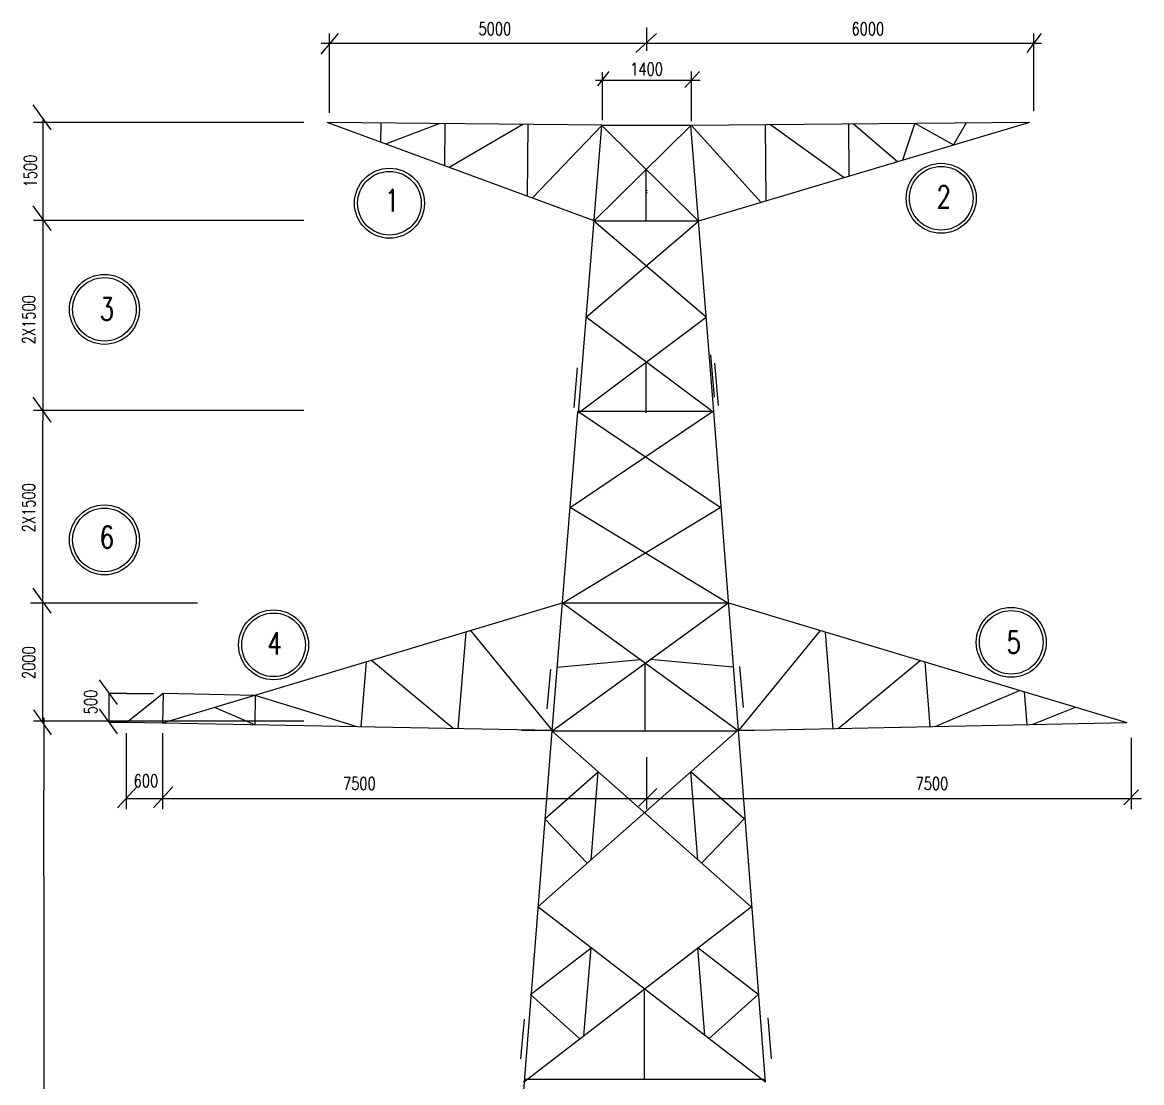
# Model space of a CAD drawing. Header units: millimetres. Extents: x -25344 to 8674, y -19679 to 18215.
# Drawn here: x -25344 to -7980, y 1775 to 18215 of the extents above; entities that cross this region are included whole.
import ezdxf
from ezdxf.enums import TextEntityAlignment as Align

# ---------------------------------------------------------------- set-up
doc = ezdxf.new("R2010")
doc.units = ezdxf.units.MM
doc.layers.add('基本图元层', color=7, linetype='Continuous')
doc.layers.add('标注', color=7, linetype='Continuous')
doc.styles.add('ITALIC', font='SIMPLEX', dxfattribs={"width": 0.7, "bigfont": 'HZTXT'})

msp = doc.modelspace()

# ---------------------------------------------------------------- linework, layer by layer
for p, q in [((-15657.66, 17775.64), (-15657.66, 18134.501)), ((-20708.654, 17721.966), (-20440.235, 18040.492)), ((-20708.654, 17893.755), (-9531.688, 17893.755)), ((-20586.971, 18040.492), (-20586.971, 16814.702)), ((-15825.234, 17747.018), (-15506.71, 18040.492)), ((-9753.581, 17747.018), (-9531.688, 18040.492)), ((-9655.161, 18040.492), (-9655.161, 16839.755)), ((-16418.766, 17228.606), (-16241.566, 17455.276)), ((-16342.718, 16697.74), (-16342.718, 17442.724)), ((-15067.617, 17202.764), (-14840.211, 17455.276)), ((-14966.466, 17455.276), (-14966.466, 16685.188)), ((-16450.514, 17320.16), (-14826.921, 17320.16)), ((-25179.742, 16935.228), (-24901.628, 16548.488)), ((-25169.777, 16665.993), (-20978.863, 16665.993)), ((-16351.263, 16621.127), (-20616.676, 16660.594)), ((-16471.806, 15136.176), (-20616.676, 16660.594)), ((-19783.772, 16652.887), (-19786.083, 16355.115)), ((-18870.146, 16644.434), (-19712, 16327.869)), ((-18791.215, 16643.703), (-18797.078, 15991.375)), ((-17580.613, 16632.503), (-18722.995, 15964.128)), ((-17501.681, 16631.772), (-17511.743, 15518.648)), ((-16351.263, 16621.127), (-17437.66, 15491.402)), ((-16718.249, 12160.28), (-16356.632, 16615.135)), ((-16477.159, 15130.332), (-14975.281, 16615.135)), ((-14854.754, 15130.332), (-16356.632, 16615.135)), ((-14975.281, 16615.135), (-16356.632, 16615.135)), ((-14619.123, 12179.964), (-14975.281, 16615.135)), ((-14969.913, 16621.127), (-9711.902, 16668.488)), ((-14969.913, 16621.127), (-13883.997, 15424.11)), ((-14849.37, 15136.176), (-9711.902, 16668.488)), ((-13818.505, 16631.498), (-13808.355, 15446.671)), ((-13739.575, 16632.21), (-12597.147, 15807.928)), ((-12528.968, 16643.113), (-12521.505, 15830.49)), ((-12450.038, 16643.825), (-11766.037, 16055.817)), ((-11497.931, 16652.4), (-11690.395, 16078.378)), ((-11497.931, 16652.4), (-10898.051, 16314.704)), ((-10703.686, 16659.554), (-10898.051, 16314.704)), ((-15665.957, 15130.332), (-15665.957, 15932.312)), ((-15653.979, 15613.164), (-15653.979, 15604.13)), ((-15653.979, 15577.631), (-15653.979, 15568.597)), ((-25179.742, 15371.841), (-24901.628, 14985.1)), ((-25169.777, 15148.702), (-20978.863, 15148.702)), ((-16597.722, 13645.083), (-14854.754, 15130.332)), ((-14734.191, 13645.083), (-16477.159, 15130.332)), ((-14854.754, 15130.332), (-16477.159, 15130.332)), ((-16453.487, 15124.733), (-16453.487, 15124.733)), ((-16718.249, 12160.28), (-14734.191, 13645.083)), ((-14613.664, 12160.28), (-16597.722, 13645.083)), ((-14668.04, 13059.885), (-14613.836, 12403.612)), ((-16785.245, 12245.267), (-16731.04, 12858.176)), ((-15665.957, 12160.28), (-15665.957, 12947.781)), ((-14604.578, 12931.785), (-14550.373, 12275.513)), ((-25179.742, 12404.838), (-24901.628, 12018.098)), ((-25169.777, 12203.373), (-20978.863, 12203.373)), ((-17126.559, 7228.489), (-16724.488, 12178.657)), ((-16845.109, 10693.607), (-14639.635, 12178.657)), ((-14519.014, 10693.607), (-16724.488, 12178.657)), ((-14639.635, 12178.657), (-16724.488, 12178.657)), ((-14236.178, 7232.068), (-14619.123, 12179.964)), ((-16965.731, 9208.556), (-14519.014, 10693.607)), ((-14398.392, 9208.556), (-16845.109, 10693.607)), ((-25179.742, 9439.33), (-24901.628, 9052.589)), ((-25219.882, 9216.595), (-22628.949, 9216.595)), ((-16956.783, 9212.333), (-23170.092, 7347.646)), ((-17126.559, 7228.489), (-14398.392, 9208.556)), ((-14237.564, 7228.489), (-16965.731, 9208.556)), ((-14398.392, 9208.556), (-16965.731, 9208.556)), ((-14389.445, 9212.333), (-8211.849, 7358.363)), ((-18581.521, 7262.796), (-18461.284, 8760.815)), ((-17117.612, 7232.068), (-18385.681, 8783.503)), ((-14228.617, 7232.068), (-12960.548, 8783.503)), ((-12764.708, 7262.796), (-12884.945, 8760.815)), ((-17046.145, 8218.523), (-15761.914, 8334.842)), ((-14317.978, 8218.523), (-15602.209, 8334.842)), ((-20085.875, 7294.374), (-20005.475, 8297.384)), ((-18660.438, 7264.453), (-19929.872, 8320.073)), ((-17200.233, 7570.675), (-17146.028, 8183.584)), ((-15682.062, 7228.489), (-15682.062, 8276.887)), ((-14218.166, 8227.595), (-14163.961, 7592.681)), ((-12685.79, 7264.453), (-11416.357, 8320.073)), ((-11260.354, 7294.374), (-11340.754, 8297.384)), ((-24152.023, 8022.566), (-23873.909, 7635.825)), ((-11181.437, 7296.03), (-9872.164, 7856.643)), ((-9756, 7325.951), (-9796.561, 7833.954)), ((-23998.542, 7358.172), (-23998.542, 7809.138)), ((-23721.327, 7809.138), (-23998.542, 7809.138)), ((-23721.327, 7809.138), (-23307.772, 7809.138)), ((-23161.32, 7807.009), (-23721.327, 7358.172)), ((-23161.32, 7807.009), (-23170.092, 7347.646)), ((-21730.493, 7779.686), (-23161.32, 7807.009)), ((-21730.493, 7779.686), (-21739.265, 7320.323)), ((-20164.792, 7296.03), (-21730.493, 7779.686)), ((-25173.397, 7554.811), (-24895.283, 7168.071)), ((-24152.023, 7571.599), (-23873.909, 7184.859)), ((-21739.265, 7320.323), (-22347.711, 7583.79)), ((-9677.083, 7327.607), (-9004.62, 7596.283)), ((-25169.777, 7383.744), (-20978.863, 7383.744)), ((-23721.327, 7358.172), (-23998.542, 7358.172)), ((-17117.612, 7232.068), (-23721.327, 7358.172)), ((-14228.617, 7232.068), (-8211.849, 7358.363)), ((-23731.345, 7190.91), (-23731.345, 6015.226)), ((-23171.614, 7190.91), (-23171.614, 6015.226)), ((-17600.978, 7242.214), (-17117.612, 7232.068)), ((-17553.837, 1784.909), (-17127.429, 7224.034)), ((-17348.445, 4501.787), (-14258.167, 7224.034)), ((-14037.151, 4501.787), (-17127.429, 7224.034)), ((-14258.167, 7224.034), (-17127.429, 7224.034)), ((-13816.135, 1779.541), (-14236.178, 7232.068)), ((-13745.25, 7242.214), (-14228.617, 7232.068)), ((-8143.068, 7121.121), (-8143.068, 6015.226)), ((-15662.378, 6822.279), (-15662.378, 6015.226)), ((-17237.937, 5862.911), (-16410.114, 6592.146)), ((-16520.622, 5231.023), (-16410.114, 6592.146)), ((-14864.975, 5231.023), (-14975.483, 6592.146)), ((-14147.659, 5862.911), (-14975.483, 6592.146)), ((-23869.133, 6036.7), (-23568.504, 6360.594)), ((-23309.403, 6036.7), (-23008.773, 6360.594)), ((-15778.692, 6059.963), (-15501.326, 6337.331)), ((-8257.593, 6083.226), (-8026.753, 6314.068)), ((-23731.345, 6181.647), (-7980.227, 6181.647)), ((-16579.852, 5178.846), (-17237.937, 5862.911)), ((-14805.745, 5178.846), (-14147.659, 5862.911)), ((-17569.462, 1779.541), (-14037.151, 4501.787)), ((-13816.135, 1779.541), (-17348.445, 4501.787)), ((-17458.953, 3140.664), (-16520.622, 3863.809)), ((-16631.13, 2502.685), (-16520.622, 3863.809)), ((-14754.467, 2502.685), (-14864.975, 3863.809)), ((-13926.643, 3140.664), (-14864.975, 3863.809)), ((-16693.652, 2454.501), (-17458.953, 3140.664)), ((-15692.798, 1826.793), (-15692.798, 3198.974)), ((-14691.945, 2454.501), (-13926.643, 3140.664)), ((-17610.409, 2143.162), (-17556.204, 2756.071)), ((-13780.484, 2778.076), (-13726.279, 2143.162)), ((-18001.627, -3674.777), (-17553.837, 1784.909)), ((-17550.553, 1826.793), (-13819.775, 1826.793))]:
    msp.add_line(p, q)
for centre, radius in [((-11089.275, 15486.818), 542.673), ((-11089.275, 15486.818), 493.339), ((-19649.201, 15410.664), 542.673), ((-19649.201, 15410.664), 493.339), ((-24071.02, 13765.15), 542.673), ((-24071.02, 13765.15), 493.339), ((-24071.02, 10190.413), 542.673), ((-24071.02, 10190.413), 493.339), ((-21446.673, 8562.817), 542.673), ((-21446.673, 8562.817), 493.339), ((-10002.952, 8601.641), 542.673), ((-10002.952, 8601.641), 493.339)]:
    msp.add_circle(centre, radius)
at = {"layer": '基本图元层', "color": 0}
msp.add_line((-25026.153, 16721.65), (-25031.989, 7358.172), dxfattribs=at)
at = {"layer": '标注', "color": 0, "lineweight": 25}
for p, q in [((-25012.766, 7431.376), (-25012.766, 6302.575)), ((-25017.429, 6302.575), (-25017.429, 5713.636)), ((-25017.429, 5713.636), (-25017.429, 4977.462)), ((-25012.766, 4977.462), (-25012.766, 3505.114)), ((-25012.766, 3505.114), (-25012.766, 2032.765)), ((-25012.766, 2032.765), (-25012.766, 560.417))]:
    msp.add_line(p, q, dxfattribs=at)

# ---------------------------------------------------------------- texts
at = {"style": 'ITALIC', "width": 0.75}
for s, p in [('5000', (-18013.728, 18017.229)), ('6000', (-12227.552, 18017.229)), ('1400', (-15660.498, 17392.517)), ('600', (-23426.668, 6354.186)), ('7500', (-20116.343, 6314.068)), ('7500', (-11233.465, 6314.068))]:
    msp.add_text(s, height=197.3358, dxfattribs=at).set_placement(p, align=Align.CENTER)
for s, p in [('1500', (-25121.462, 15909.228)), ('2X1500', (-25146.514, 13604.386)), ('2X1500', (-25146.514, 10687.543)), ('2000', (-25146.514, 8286.069)), ('500', (-24185.744, 7676.677))]:
    msp.add_text(s, height=197.3358, rotation=90, dxfattribs=at).set_placement(p, align=Align.CENTER)
for s, p in [('2', (-11050.078, 15509.216)), ('1', (-19610.004, 15452.474)), ('3', (-24031.823, 13769.63)), ('6', (-24031.823, 10232.222)), ('4', (-21429.875, 8586.708)), ('5', (-9963.755, 8604.627))]:
    msp.add_text(s, height=345.338, dxfattribs=at).set_placement(p, align=Align.MIDDLE)

doc.saveas('drawing.dxf')
